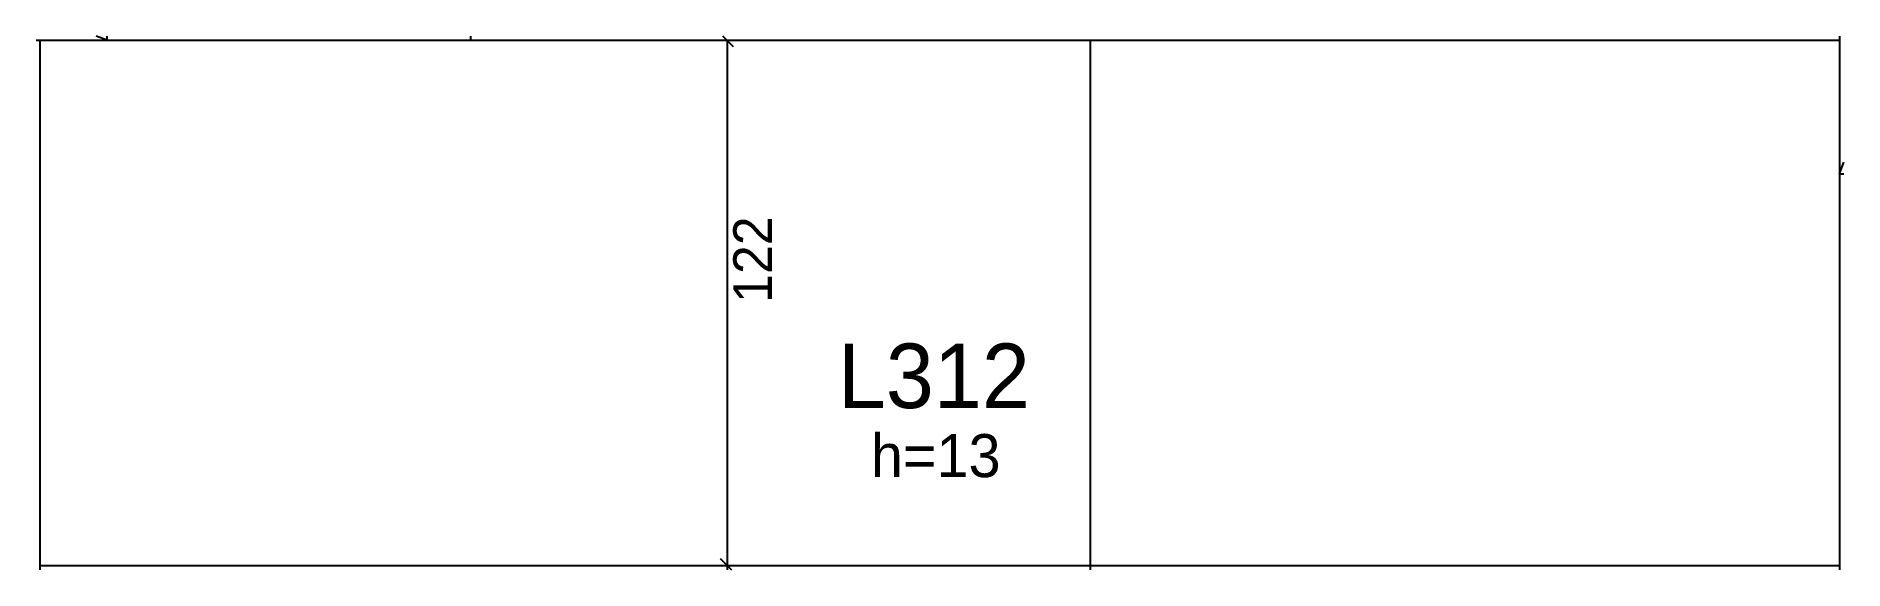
# Model space of a CAD drawing. Header units: metres. Extents: x 4040 to 4460, y 2469 to 2593.
import ezdxf

# ---------------------------------------------------------------- set-up
doc = ezdxf.new("R2010")
doc.units = ezdxf.units.M
for name, color, linetype in [('1', 7, 'Continuous'), ('3', 7, 'Continuous'), ('4', 7, 'Continuous'), ('7', 7, 'Continuous'), ('Painéis', 7, 'Continuous')]:
    doc.layers.add(name, color=color, linetype=linetype)

msp = doc.modelspace()

# ---------------------------------------------------------------- linework, layer by layer
at = {"layer": '1', "color": 1, "lineweight": 25}
for p, q in [((4056.57, 2591.94), (4054.04, 2592.9)), ((4459.07, 2560.94), (4460.1, 2563.66))]:
    msp.add_line(p, q, dxfattribs=at)
at = {"layer": '3', "color": 3, "lineweight": 25}
msp.add_line((4141.07, 2591.94), (4141.07, 2592.9), dxfattribs=at)
for points in [[(4041.07, 2468.9), (4041.07, 2591.94)], [(4056.57, 2591.94), (4459.07, 2591.94)], [(4459.07, 2591.94), (4459.07, 2468.9)]]:
    msp.add_lwpolyline(points, dxfattribs=at)
at = {"layer": '7', "color": 7, "lineweight": 25}
for points in [[(4040.1, 2591.94), (4056.57, 2591.94)], [(4056.57, 2591.94), (4056.57, 2592.9)], [(4459.07, 2592.9), (4459.07, 2560.94)], [(4459.07, 2560.94), (4460.1, 2560.94)]]:
    msp.add_lwpolyline(points, dxfattribs=at)
at = {"layer": 'Painéis', "color": 0, "lineweight": 25}
for p, q in [((4202.12, 2590.44), (4199.66, 2592.9)), ((4199.12, 2471.44), (4201.66, 2468.9)), ((4201.66, 2468.9), (4199.12, 2471.44))]:
    msp.add_line(p, q, dxfattribs=at)
at = {"layer": 'Painéis', "color": 4, "lineweight": 25}
for p, q in [((4200.62, 2591.94), (4200.62, 2469.94)), ((4200.62, 2469.94), (4200.62, 2468.9))]:
    msp.add_line(p, q, dxfattribs=at)
at = {"layer": 'Painéis', "color": 200, "lineweight": 25}
for p, q in [((4285.07, 2468.9), (4285.07, 2591.94)), ((4041.07, 2469.94), (4459.07, 2469.94))]:
    msp.add_line(p, q, dxfattribs=at)

# ---------------------------------------------------------------- texts
at = {"layer": '3', "color": 3, "lineweight": 25}
msp.add_text('h=13', height=10, dxfattribs=at).set_placement((4234.05, 2490.44))
at = {"layer": '4', "color": 4, "lineweight": 25}
msp.add_text('L312', height=15, dxfattribs=at).set_placement((4226.36, 2506.48))
at = {"layer": 'Painéis', "color": 240, "lineweight": 25}
msp.add_text('122', height=9, rotation=90, dxfattribs=at).set_placement((4211.07, 2530.94))

doc.saveas('drawing.dxf')
